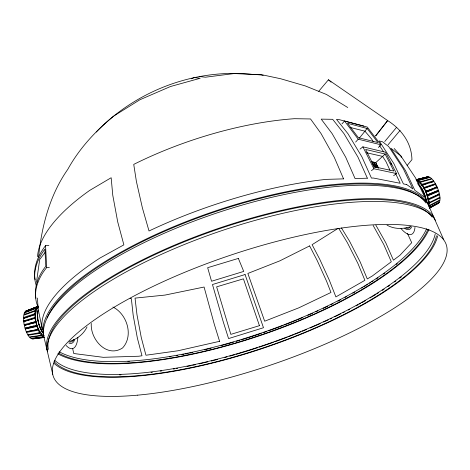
<?xml version="1.0" encoding="UTF-8"?>
<svg xmlns="http://www.w3.org/2000/svg" width="470" height="470" viewBox="0 0 470 470"><rect width="100%" height="100%" fill="white"/><g stroke="black" fill="none" stroke-linecap="round" stroke-linejoin="round"><path stroke-width="0.7" d="M28.265 334.123L28.077 335.263L29.328 337.025L41.325 335.263L41.354 333.876M37.629 314.559L37.823 312.597A12.772 4.535 76.7 0 0 37.641 314.548M439.227 197.03L440.049 197.893L439.979 199.95L429.18 205.578L428.393 204.497M29.463 316.51L35.579 314.483L34.886 313.643L35.103 311.087L23.747 315.229L23.5 317.503L24.193 318.319L28.788 316.733M37.612 315.211L37.841 319.212M429.18 205.578L429.198 203.269L428.37 202.376L429.668 201.742M429.421 183.012L433.422 181.808L433.522 180.786L432.006 178.958L420.327 182.29L421.984 184.281L421.901 185.303L428.094 183.417M422.301 185.914L422.436 184.916L433.945 181.32L435.402 183.641L435.091 184.346L423.758 188.17L424.04 187.465L435.402 183.641M38.575 257.043C41.648 226.094 49.738 195.138 67.774 169.37C79.148 148.784 95.11 131.43 113.158 116.501M41.325 335.263L39.956 333.353L40.12 332.208L39.069 332.39M429.069 206.418L428.299 204.944C428.335 196.284 424.862 185.626 416.949 181.261L416.467 179.74L428.434 176.679L429.756 177.202L417.877 180.268L416.467 179.74M39.592 332.731L38.317 330.193L38.646 329.364L26.931 331.603L26.579 332.425L27.736 334.746L39.592 332.731L39.797 331.603M35.209 310.464L35.773 308.526L24.387 312.908L23.829 314.624L35.209 310.464L35.867 311.634M25.292 329.059L36.901 326.444L37.365 325.986L25.785 328.606L25.292 329.059L26.267 331.767L37.988 329.429L38.364 328.636M424.122 188.887L424.463 188.223L435.802 184.305L437.094 186.954L425.438 191.496L437.094 186.954M24.933 313.373L24.552 312.462L35.973 308.091L36.836 306.887L37.3 308.349M435.802 184.305L435.449 184.951L435.091 184.346M87.032 326.944C83.707 333.947 77.333 338.993 69.965 341.244M38.141 311.04L38.387 310.599M48.874 245.593L45.555 245.628C38.141 255.239 32.841 267.495 35.109 279.767M45.555 245.628L46.665 267.6C37.618 278.41 31.837 293.985 38.299 307.486L38.229 306.023M45.408 251.979L39.686 259.528L36.613 281.395L37.248 282.646M375.695 135.977L387.65 120.567C401.339 129.274 411.561 142.639 411.943 159.647L407.155 165.475M375.606 135.824L387.65 120.567L328.442 79.771L318.754 91.268M24.552 312.462L25.386 311.416L36.836 306.887M359.239 138.274L367.123 128.469L377.951 142.563L358.393 137.698L347.518 123.299L367.123 128.469M384.742 141.529L396.269 127.711M388.067 144.784L400.082 130.378M341.99 123.886L344.516 121.025L367.252 127.065L380.888 144.789L378.397 147.486M355.631 142.069L358.228 139.196L380.888 144.789M371.541 161.668L375.777 162.602L385.142 154.048L393.848 171.004L374.361 166.815L365.619 149.448L385.142 154.048M96.238 132.058C136.4 90.404 195.573 68.121 253.236 74.477M360.038 149.113L362.899 146.84L385.535 152.227L396.504 173.553L393.613 175.727M371.412 170.686L373.914 168.759L396.504 173.553M24.311 325.399L36.384 322.314L24.311 325.399L25.033 328.301L37.148 325.193L35.074 325.681M25.033 328.301L30.239 326.82M37.106 306.669L38.211 306.281L25.627 311.163L37.106 306.669L37.565 308.214M337.93 228.479L312.103 244.67L319.8 259.375L329.305 280.138L335.897 296.905L364.902 280.308L357.846 263.329L347.301 242.573L338.911 228.69M113.957 115.902L139.931 99.734L170.481 86.515L200.191 78.267L194.092 77.556L191.643 78.772M429.562 208.093L438.516 203.199L439.338 202.376L429.128 207.84M429.421 207.711L430.708 207.012M429.292 208.251L438.281 203.398L437.165 203.516M429.304 207.476L439.479 201.988L439.944 200.496L429.116 206.13M428.293 194.427L426.825 195.038L438.481 190.485L437.441 187.695L425.744 192.259L432.4 189.698M437.441 187.695L436.906 187.965L435.79 185.533M38.458 307.774L37.23 308.385C33.405 317.097 36.513 329.17 43.34 335.639L44.374 335.815M429.198 203.269L440.049 197.893M429.145 202.558L439.973 197.224L439.644 194.745L438.863 194.228L427.941 199.251L428.728 199.791L429.145 202.558L428.358 201.777M428.728 199.791L439.644 194.745M427.823 198.546L428.552 198.98L439.462 193.993L438.757 191.261L438.075 191.131L427.048 195.802L427.729 195.937L438.757 191.261M428.928 194.163L437.194 190.703M26.966 310.799L38.54 306.287M23.5 317.503L34.886 313.643M35.544 315.141L34.88 314.412L23.512 318.231L23.6 320.904L24.281 321.345L35.708 317.855L35.027 317.397L23.6 320.904M421.984 184.281L433.522 180.786M24.91 325.352L24.745 324.617L24.123 324.594L23.706 321.697L35.115 318.261L35.761 318.613L34.745 318.913M418.294 180.527L419.875 181.831L431.595 178.588L430.126 177.378L418.294 180.527L418.588 181.972M24.123 324.594L36.243 321.509L29.387 323.36M416.402 179.611L428.123 176.702L416.115 179.704M416.138 179.799L426.813 177.12M30.932 326.662L33.693 326.01M409.94 226.799C402.443 229.272 393.966 229.137 387.022 225.13M425.356 191.284L426.924 190.932M423.652 187.976L425.262 187.653M421.79 185.133L423.429 184.822M26.579 332.425L38.317 330.193M28.077 335.263L39.956 333.353M43.064 336.861L41.701 335.692L29.681 337.36L30.944 338.459L43.064 336.861L42.911 335.31M34.498 338.388L35.949 338.2M38.123 337.918L39.574 337.736M41.748 337.454L43.193 337.266M233.948 73.584L205.396 77.209L199.162 76.528M44.509 337.401L43.428 337.066L31.279 338.594L32.459 338.952L44.691 337.407M32.753 338.876L44.292 337.478M35.373 322.655L36.419 322.538M130.125 298.615L131.341 298.491L133.18 315.252L137.358 338.065L141.993 355.778L138.75 356.231L103.312 357.323L73.749 353.516L72.65 348.546M35.826 326.345L37.424 326.204M37.089 329.676L38.722 329.564M39.098 332.449L40.209 332.378M46.665 267.6L49.356 267.553M234.865 73.579L262.377 74.859L280.69 78.754L305.288 85.928L326.409 94.441L347.753 107.524M254.664 74.548L261.091 74.848L263.2 75.453M438.481 190.485L437.834 190.432L438.304 191.807M366.5 152.744L382.586 156.381L386.123 161.874L389.988 170.299M350.209 127.452L364.937 131.189L371.688 139.096L373.174 141.476M363.862 126.089L338.294 119.404L336.491 119.374L347.929 133.68L361.976 156.986L371.453 178.089L373.386 178.036L400.187 183.282L395.581 173.407M112.906 307.016C127.041 313.989 133.891 335.739 122.582 347.959C106.655 358.369 90.076 339.07 91.292 323.448M23.706 321.697L24.369 322.062L24.199 320.657M328.442 79.771L331.091 82.18M420.151 186.349L418.459 184.487M394.195 148.52L400.892 155.987L415.551 177.954L424.851 197.376L414.857 190.321L405.422 170.44L390.729 148.138L400.892 155.987L401.245 157.385M42.271 331.62L43.346 332.971M344.516 121.025L358.228 139.196M422.436 184.916L424.04 187.465M379.613 145.694L383.561 151.834M341.437 227.909L349.545 241.175L360.179 261.931L367.276 278.927L372.334 275.978L391.31 261.755L383.731 244.435L373.145 225.483M35.103 311.087L35.744 312.145M375.841 225.118L385.805 242.814L393.425 260.168L399.941 255.286L411.702 242.696L407.496 233.478M424.463 188.223L425.908 191.149M41.936 331.209L39.139 324.84A12.772 4.535 76.7 0 1 38.446 322.22M421.831 188.822L424.951 195.843M375.777 162.602L378.626 168.248M362.899 146.84L373.914 168.759M390.664 162.879L391.586 164.853M428.082 204.274L433.44 216.417M434.574 218.996L443.768 239.829M35.773 308.526L36.343 309.83M426.272 191.989L427.447 195.085M35.973 308.091L36.548 309.495M37.988 329.429L36.901 326.444M25.556 327.913L25.785 328.606M35.949 298.327C33.746 286.829 38.652 275.173 45.796 266.273L44.932 249.118C37.036 259.37 31.655 273.546 36.531 286.218M425.127 196.401L425.473 197.518M427.729 195.937L428.552 198.98M38.464 322.549L39.139 324.84M36.636 325.587L35.808 322.373M46.953 349.751L43.927 336.996A203.727 64.983 -18.5 0 1 214.725 213.697A203.727 64.983 -18.5 0 1 429.28 206.177M52.775 374.332L47.593 352.453A205.173 62.316 -18.5 0 1 219.549 231.41A205.173 62.316 -18.5 0 1 435.408 220.248M438.71 193.552L439.015 194.874M417.877 180.268L418.2 181.679M426.214 201.037L425.644 198.076M37.953 319.8L38.293 321.556M35.62 321.474L35.115 318.261M43.246 335.568L43.428 337.066M419.875 181.831L420.004 183.089M35.027 317.397L34.88 314.412M420.327 182.29L420.415 183.559M37.453 298.056L38.105 308.778L42.365 329.635A202.876 66.17 -18.5 0 1 99.981 258.024L123.874 244.852L117.723 221.94L112.765 195.22L111.161 177.731L89.653 190.432A186.196 72.174 -18.6 0 0 37.547 256.708M41.695 334.323L41.701 335.692M24.187 317.697L24.193 318.319M401.339 276.865A204.92 62.786 -18.5 0 1 399.682 278.14M395.699 281.119A204.92 62.786 -18.5 0 1 394.53 281.971M389.73 285.361A204.92 62.786 -18.5 0 1 387.885 286.624M384.131 289.138A204.92 62.786 -18.5 0 1 382.228 290.384M378.432 292.81A204.92 62.786 -18.5 0 1 377.275 293.538M376.1 294.267A204.92 62.786 -18.5 0 1 372.522 296.458M371.312 297.187A204.92 62.786 -18.5 0 1 370.09 297.915M365.754 300.453A204.92 62.786 -18.5 0 1 361.953 302.621M360.678 303.338A204.92 62.786 -18.5 0 1 359.391 304.055M358.099 304.766A204.92 62.786 -18.5 0 1 356.148 305.835M349.574 309.342A204.92 62.786 -18.5 0 1 348.252 310.036M344.298 312.062A204.92 62.786 -18.5 0 1 343.047 312.697M340.527 313.96A204.92 62.786 -18.5 0 1 334.757 316.792M331.497 318.349A204.92 62.786 -18.5 0 1 330.187 318.971M328.207 319.9A204.92 62.786 -18.5 0 1 323.554 322.044M320.211 323.56A204.92 62.786 -18.5 0 1 310.082 327.984M306.693 329.417A204.92 62.786 -18.5 0 1 302.081 331.327M300.747 331.873A204.92 62.786 -18.5 0 1 294.708 334.293M293.351 334.828A204.92 62.786 -18.5 0 1 288.592 336.679M287.223 337.202A204.92 62.786 -18.5 0 1 274.868 341.766M273.493 342.26A204.92 62.786 -18.5 0 1 266.631 344.657M265.944 344.892A204.92 62.786 -18.5 0 1 259.058 347.207M257.672 347.665A204.92 62.786 -18.5 0 1 235.975 354.374M234.577 354.774A204.92 62.786 -18.5 0 1 229.695 356.16M226.916 356.93A204.92 62.786 -18.5 0 1 224.842 357.494M217.71 359.386A204.92 62.786 -18.5 0 1 211.236 361.019M207.634 361.9A204.92 62.786 -18.5 0 1 204.755 362.582M203.316 362.916A204.92 62.786 -18.5 0 1 199.016 363.903M195.444 364.691A204.92 62.786 -18.5 0 1 192.6 365.308M191.184 365.607A204.92 62.786 -18.5 0 1 186.96 366.477M177.66 368.263A204.92 62.786 -18.5 0 1 176.197 368.533M174.734 368.791A204.92 62.786 -18.5 0 1 173.271 369.05M161.651 370.924A204.92 62.786 -18.5 0 1 160.211 371.136M152.392 372.199A204.92 62.786 -18.5 0 1 150.988 372.375M121.007 374.825A204.92 62.786 -18.5 0 1 119.574 374.872M47.494 351.766A204.92 62.786 -18.5 0 1 216.447 229.084A204.92 62.786 -18.5 0 1 434.656 218.333M397.303 263.635A203.539 65.324 -18.5 0 1 396.234 264.504M384.771 273.146A203.539 65.324 -18.5 0 1 383.561 274.004M377.986 277.829A203.539 65.324 -18.5 0 1 376.088 279.086M373.027 281.078A203.539 65.324 -18.5 0 1 371.876 281.818M370.713 282.558A203.539 65.324 -18.5 0 1 369.538 283.298M367.752 284.409A203.539 65.324 -18.5 0 1 366.553 285.149M365.349 285.883A203.539 65.324 -18.5 0 1 364.127 286.624M362.905 287.358A203.539 65.324 -18.5 0 1 361.671 288.092M354.75 292.099A203.539 65.324 -18.5 0 1 352.823 293.18M346.331 296.74A203.539 65.324 -18.5 0 1 345.021 297.445M340.409 299.872A203.539 65.324 -18.5 0 1 337.93 301.153M332.883 303.696A203.539 65.324 -18.5 0 1 330.968 304.648M327.743 306.217A203.539 65.324 -18.5 0 1 323.172 308.402M317.885 310.864A203.539 65.324 -18.5 0 1 315.887 311.774M312.55 313.279A203.539 65.324 -18.5 0 1 307.85 315.346M302.469 317.661A203.539 65.324 -18.5 0 1 297.886 319.577M296.564 320.123A203.539 65.324 -18.5 0 1 284.485 324.935M283.128 325.457A203.539 65.324 -18.5 0 1 268.793 330.751M266.743 331.479A203.539 65.324 -18.5 0 1 263.335 332.666M261.291 333.371A203.539 65.324 -18.5 0 1 241.228 339.851M239.829 340.274A203.539 65.324 -18.5 0 1 236.339 341.32M233.549 342.137A203.539 65.324 -18.5 0 1 221.076 345.626M211.112 348.205A203.539 65.324 -18.5 0 1 204.662 349.774M192.512 352.518A203.539 65.324 -18.5 0 1 189.674 353.117M188.264 353.411A203.539 65.324 -18.5 0 1 185.45 353.981M184.046 354.257A203.539 65.324 -18.5 0 1 181.955 354.668M177.701 355.467A203.539 65.324 -18.5 0 1 176.215 355.737M171.021 356.648A203.539 65.324 -18.5 0 1 169.535 356.895M129.356 361.6A203.539 65.324 -18.5 0 1 127.864 361.694M43.792 336.344A203.539 65.324 -18.5 0 1 211.923 212.152A203.539 65.324 -18.5 0 1 428.446 204.28M436.424 235.758A203.698 61.852 -18.5 0 1 259.029 349.304A203.698 61.852 -18.5 0 1 54.068 361.612M437.629 235.893A205.173 62.316 -18.5 0 1 260.744 349.046A205.173 62.316 -18.5 0 1 53.956 363.269M435.22 233.907A203.445 62.316 -18.5 0 1 259.91 346.619A203.445 62.316 -18.5 0 1 54.661 360.231M48.386 349.38A203.445 62.316 -18.5 0 1 216.505 229.748A203.445 62.316 -18.5 0 1 432.065 217.023M428.998 229.472A203.727 64.983 -18.5 0 1 258.247 336.179A203.727 64.983 -18.5 0 1 57.828 353.798M426.66 228.72A202.076 64.837 -18.5 0 1 257.554 334.311A202.076 64.837 -18.5 0 1 59.191 351.777M47.076 318.014A202.076 64.837 -18.5 0 1 233.608 205.842A202.076 64.837 -18.5 0 1 425.879 202.975M428.005 229.213A202.264 64.502 -18.5 0 1 258.206 335.874A202.264 64.502 -18.5 0 1 58.503 353.017M417.871 184.105A12.761 4.489 67.7 0 1 420.644 187.119M421.308 188.094A12.761 4.489 67.7 0 1 424.939 195.837M425.139 196.466A12.761 4.489 67.7 0 1 426.149 201.095M411.614 226.816A27.918 9.153 67.8 0 1 404.682 228.355M417.771 183.476A13.307 4.682 67.7 0 1 426.349 200.755M410.633 226.293A26.479 8.677 67.8 0 1 406.103 227.997M414.975 227.421A33.241 10.898 67.8 0 1 400.992 228.543M42.929 332.396A12.772 4.535 76.7 0 1 39.345 325.457M38.305 321.562A12.772 4.535 76.7 0 1 37.947 319.582M37.782 318.29A12.772 4.535 76.7 0 1 37.624 315.241M37.342 311.663A11.932 4.254 76.7 0 1 37.864 310.823M74.783 339.499A27.953 9.259 76.5 0 1 68.82 342.959M42.876 332.742A13.319 4.729 76.7 0 1 38.047 321.457A13.319 4.729 76.7 0 1 38.146 310.065M73.737 339.569A26.514 8.777 76.5 0 1 69.272 341.825M77.873 337.454A33.288 11.022 76.5 0 1 66.106 345.474M371.635 161.897A1.604 0.664 51.4 0 1 372.769 163.266A1.604 0.664 51.4 0 1 372.71 164.265M372.963 164.524A1.61 0.664 51.4 0 1 374.161 166.063A1.61 0.664 51.4 0 1 373.838 166.915M377.263 167.625A1.598 0.658 51.5 0 1 375.689 165.54A1.598 0.658 51.5 0 1 377.116 165.746A1.598 0.658 51.5 0 1 377.715 167.696M375.148 167.073A1.604 0.664 51.5 0 1 373.891 164.847A1.604 0.664 51.5 0 1 375.712 165.898A1.604 0.664 51.5 0 1 375.43 167.232M374.003 166.997A1.61 0.67 51.5 0 1 374.285 167.161M377.68 167.784A1.604 0.658 51.6 0 1 377.962 167.949M375.254 167.426A1.604 0.664 51.5 0 1 376.129 167.555M309.624 245.91L279.844 260.85L247.855 273.446L264.669 321.21L298.855 307.815L330.974 292.469L326.65 281.418L317.232 260.639L309.624 245.91M238.355 258.412L207.652 267.694L211.553 281.248L243.724 271.419L238.355 258.412M245.07 274.539L212.469 284.532L223.226 321.727L228.573 338.582L263.482 327.725L245.07 274.539M259.44 325.663L230.841 334.358L216.635 286.847L243.431 278.839L259.44 325.663M219.596 341.314L177.93 350.773L145.941 355.232L141.276 337.566L136.993 314.824L135.037 298.115L165.046 295.072L204.086 287.035L214.338 324.418L219.596 341.314M343.558 178.876L326.227 179.37A202.876 66.17 -18.5 0 0 149.019 230.987L142.41 207.987L136.406 181.491L133.738 164.394A186.196 72.174 -18.6 0 1 294.443 118.698L310.523 118.957L321.034 133.533L334.293 157.321L343.558 178.876M367.364 178.206L355.05 178.553L345.697 157.18L332.108 133.592L321.21 119.133L332.678 119.315L343.987 133.662L357.917 157.033L367.364 178.206M406.697 184.557L403.401 183.911L393.872 163.584L379.214 140.953L382.451 141.752L388.708 146.581L403.407 168.947L412.866 188.917L406.697 184.557M137.698 395.153A207.217 58.468 -18.5 0 0 446.5 255.21A207.217 58.468 -18.5 0 0 165.111 280.796A207.217 58.468 -18.5 0 0 137.698 395.153M372.622 162.902A1.604 0.658 51.4 0 0 374.555 164.67A1.604 0.658 51.4 0 0 373.773 162.538A1.604 0.658 51.4 0 0 372.622 162.902M374.461 163.307A1.598 0.658 51.4 0 0 376.388 165.07A1.598 0.658 51.4 0 0 375.606 162.937A1.598 0.658 51.4 0 0 374.461 163.307"/></g></svg>
